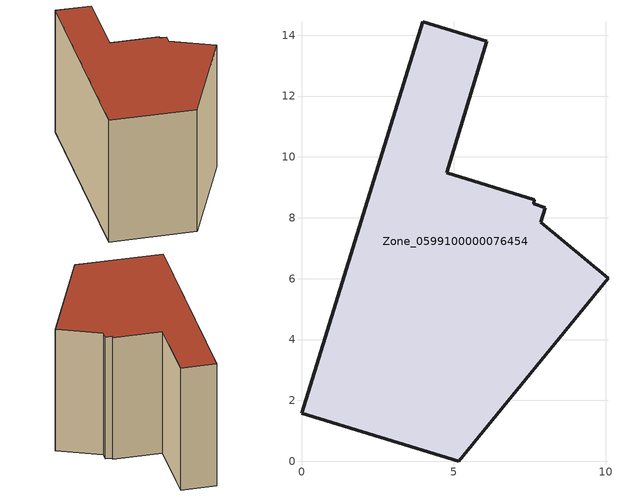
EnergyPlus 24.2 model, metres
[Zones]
Zone_0599100000076454
 floor ground (C_G): 7.63,8.46 8.01,8.32 7.86,7.85 10.07,6.01 5.17,0 0,1.58 3.99,14.44 6.09,13.8 4.77,9.48 7.65,8.59 z0
 wall outside (C_F): 3.99,14.44 0,1.58 5.17,0 10.07,6.01 7.86,7.85 8.01,8.32 7.63,8.46 7.65,8.59 4.77,9.48 6.09,13.8 3.99,14.44 z0:8.3
 roof outside (C_R): 7.63,8.46 7.65,8.59 4.77,9.48 6.09,13.8 3.99,14.44 0,1.58 5.17,0 10.07,6.01 7.86,7.85 8.01,8.32 z8.3
[BUILDING]
Pand.0599100000076454: North Axis=0; Terrain=City; Loads Convergence Tolerance Value=0.04; Temperature Convergence Tolerance Value=0.4; Solar Distribution=FullExterior; Maximum Number of Warmup Days=25; Minimum Number of Warmup Days=1
[Site:Location]
Rotterdam.The.Hague.AP_ZH_NLD Design_Conditions: Latitude=51.96; Longitude=4.45; Time Zone=1; Elevation=-4.5
[SITE:GROUNDTEMPERATURE:BUILDINGSURFACE]
18, 18, 18, 18, 18, 18, 18, 18, 18, 18, 18, 18
[MATERIAL] Thermal Absorptance=0.9; Solar Absorptance=0.7; Visible Absorptance=0.7
Name | Roughness | Thickness | Conductivity | Density | Specific Heat
G.TI.1975-1991 | MediumSmooth | 0.15 | 0.288461 | 540 | 1210
F.TI.1975-1991 | Rough | 0.3 | 0.230769 | 1920 | 840
R.TI.1975-1991 | MediumRough | 0.2 | 0.153846 | 1500 | 1000
[CONSTRUCTION]
C_G: G.TI.1975-1991
C_F: F.TI.1975-1991
C_R: R.TI.1975-1991
[ZONE]
Zone_0599100000076454: Type=1; Multiplier=1; Ceiling Height=Autocalculate; Volume=Autocalculate; Floor Area=autocalculate; Part of Total Floor Area=Yes
[ZONEINFILTRATION:DESIGNFLOWRATE]
Infil_Zone_0599100000076454: Zone or ZoneList or Space or SpaceList=Zone_0599100000076454; Schedule=AlwaysOn; Design Flow Rate Calculation Method=Flow/Area; Flow Rate per Floor Area=0.003; Constant Term Coefficient=1; Temperature Term Coefficient=0; Velocity Term Coefficient=0; Velocity Squared Term Coefficient=0
[HVACTEMPLATE:ZONE:IDEALLOADSAIRSYSTEM]
Zone_0599100000076454: Maximum Heating Supply Air Temperature=50; Minimum Cooling Supply Air Temperature=13; Maximum Heating Supply Air Humidity Ratio=0.0156; Minimum Cooling Supply Air Humidity Ratio=0.0077; Heating Limit=NoLimit; Cooling Limit=NoLimit; Dehumidification Control Type=ConstantSensibleHeatRatio; Cooling Sensible Heat Ratio=0.7; Dehumidification Setpoint=60; Humidification Control Type=None; Humidification Setpoint=30; Outdoor Air Method=None; Outdoor Air Flow Rate per Person=0.00944; Outdoor Air Flow Rate per Zone Floor Area=0; Outdoor Air Flow Rate per Zone=0; Demand Controlled Ventilation Type=None; Outdoor Air Economizer Type=NoEconomizer; Heat Recovery Type=None; Sensible Heat Recovery Effectiveness=0.7; Latent Heat Recovery Effectiveness=0.65
[ZONECONTROL:THERMOSTAT]
ThermostatControl_Zone_0599100000076454: Zone or ZoneList=Zone_0599100000076454; Control Type Schedule=DualSetpointControlType; Control 1=Thermostat_Zone_0599100000076454; Temperature Difference Between Cutout And Setpoint=0
[THERMOSTATSETPOINT:DUALSETPOINT]
Thermostat_Zone_0599100000076454: Heating Setpoint Temperature Schedule=HeatingSetpoint_Zone_0599100000076454; Cooling Setpoint Temperature Schedule=CoolingSetpoint_Zone_0599100000076454
[SCHEDULE:COMPACT]
HeatingSetpoint_Zone_0599100000076454: Through: 12/31, For: AllDays, Until: 24:00, 21
CoolingSetpoint_Zone_0599100000076454: Through: 12/31, For: AllDays, Until: 24:00, 24
DualSetpointControlType: Through: 12/31, For: AllDays, Until: 24:00, 4
AlwaysOn: Through: 12/31, For: AllDays, Until: 24:00, 1
